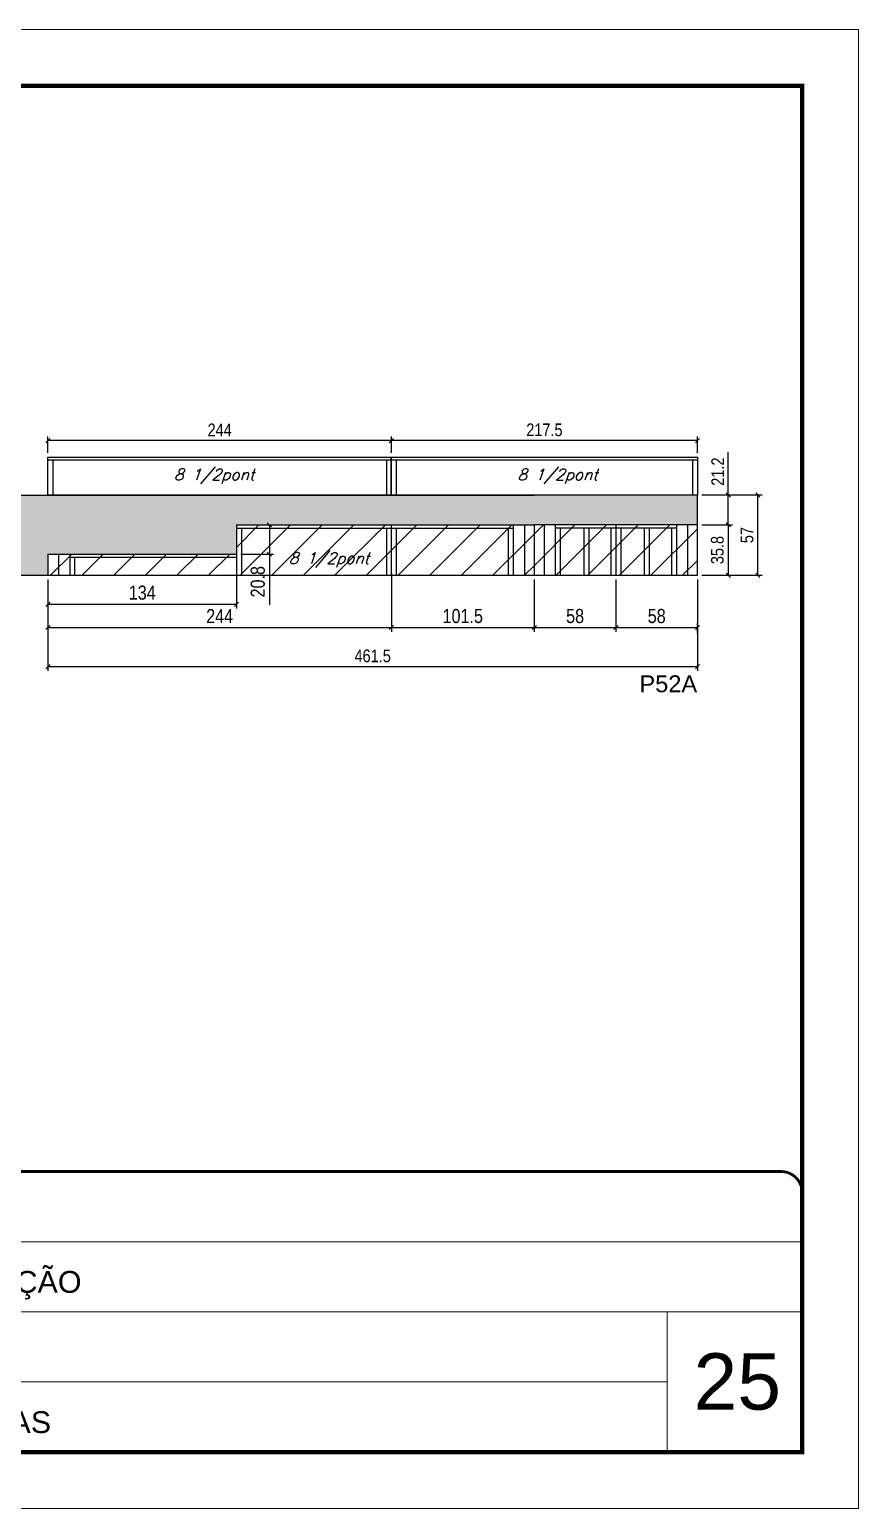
# Model space of a CAD drawing. Extents: x -20960 to -5926, y -2106 to 21915.
# Drawn here: x -11311 to -10722, y 13974 to 15024 of the extents above; entities that cross this region are included whole.
import ezdxf

# ---------------------------------------------------------------- set-up
doc = ezdxf.new("R2010")
doc.units = 0
doc.linetypes.add('CONTINUO', pattern=[0])
doc.linetypes.add('DASHED', pattern=[0.75, 0.5, -0.25])
for name, color, linetype in [('5', 5, 'Continuous'), ('COTA', 241, 'Continuous'), ('Painéis', 200, 'Continuous'), ('SARR_2.2x7', 40, 'Continuous'), ('SARR_3.5x7', 81, 'Continuous'), ('texto', 7, 'Continuous')]:
    doc.layers.add(name, color=color, linetype=linetype)
for name, color, linetype, lineweight in [('CARIMBO', 255, 'Continuous', 9), ('Folhas', 255, 'Continuous', 9), ('Hachura', 251, 'Continuous', 9), ('SARRAFO DE PRESSAO', 251, 'DASHED', 9)]:
    doc.layers.add(name, color=color, linetype=linetype, lineweight=lineweight)
doc.styles.add('ARIAL', font='arial.ttf')
doc.styles.add('COTA TECNICA', font='techl___.ttf', dxfattribs={"height": 10})
doc.styles.add('COTA TECNICA-50', font='techl___.ttf', dxfattribs={"height": 9})
doc.styles.add('Romans', font='romans.shx')
doc.styles.get("Standard").update_dxf_attribs({"font": 'arial.ttf'})
doc.dimstyles.new('COTA PAINEL-50', dxfattribs={"dimtxt": 9, "dimasz": 3, "dimexe": 3, "dimexo": 3, "dimgap": 3, "dimtad": 1, "dimdec": 1, "dimzin": 12, "dimdsep": 46, "dimtxsty": 'COTA TECNICA-50', "dimblk1": 'OBLIQUE', "dimblk2": 'OBLIQUE', "dimsah": 1, "dimcen": 0.9, "dimclrd": 4, "dimclre": 4, "dimclrt": 240, "dimadec": 1, "dimazin": 3, "dimtfac": 1, "dimtdec": 1, "dimtmove": 0, "dimatfit": 3, "dimfxl": 1, "dimtolj": 1, "dimtzin": 12, "dimarcsym": 0})
doc.dimstyles.new('PAINEL', dxfattribs={"dimtxt": 10, "dimasz": 3, "dimexe": 3, "dimexo": 3, "dimgap": 3, "dimtad": 1, "dimdec": 1, "dimzin": 12, "dimdsep": 46, "dimtxsty": 'COTA TECNICA', "dimblk1": 'OBLIQUE', "dimblk2": 'OBLIQUE', "dimsah": 1, "dimcen": 0.9, "dimclrd": 4, "dimclre": 4, "dimclrt": 240, "dimadec": 1, "dimazin": 3, "dimtfac": 1, "dimtdec": 1, "dimtmove": 0, "dimatfit": 3, "dimfxl": 1, "dimtolj": 1, "dimtzin": 12, "dimarcsym": 0})
pattern_1 = [(45, (-154057.68, -13739.281), (-11.2253202, 11.2253202), [])]

# ---------------------------------------------------------------- blocks, each defined once
blk = doc.blocks.new('9999999999')
at = {"color": 30, "linetype": 'CONTINUO'}
for p, q in [((98564.6, 34379.6), (99584, 34379.6)), ((98564.6, 34329.8), (99488, 34329.8)), ((99584, 34329.8), (99488, 34329.8)), ((99488, 34329.8), (99488, 34230.2)), ((98564.6, 34280), (99488, 34280))]:
    blk.add_line(p, q, dxfattribs=at)
at = {"color": 30, "linetype": 'CONTINUO', "const_width": 2}
blk.add_lwpolyline([(99584, 34230.2), (99584, 34414.4, 0.414214), (99569, 34429.4), (98229, 34429.4, 0.414214), (98214, 34414.4), (98214, 34245.2, 0.414214), (98229, 34230.2), (99584, 34230.2)], format="xyb", dxfattribs=at)
at = {"layer": 'Folhas'}
blk.add_lwpolyline([(98139, 34190.2), (99624, 34190.2), (99624, 35240.2), (98139, 35240.2)], close=True, dxfattribs=at)
at = {"layer": 'Folhas', "color": 30, "const_width": 3}
blk.add_lwpolyline([(98214, 34230.2), (99584, 34230.2), (99584, 35200.2), (98214, 35200.2)], close=True, dxfattribs=at)
at = {"color": 7, "linetype": 'Continuous', "ltscale": 5, "style": 'ARIAL'}
for s, p in [('HOSPITAL ASSUNÇÃO', (98837.7, 34343.3)), ('LATERAIS DE VIGAS', (98837.7, 34243.7))]:
    blk.add_text(s, height=15.483, dxfattribs=at).set_placement(p)
blk = doc.blocks.new('_Oblique')
at = {"color": 0, "linetype": 'ByBlock', "lineweight": -2}
blk.add_line((-0.5, -0.5), (0.5, 0.5), dxfattribs=at)
blk = doc.blocks.new('*D745')
at = {"layer": 'COTA', "color": 4, "linetype": 'ByBlock', "lineweight": -2, "transparency": 16777216}
for p, q in [((-10952.3, 14633.5), (-10952.3, 14596.4)), ((-10894.3, 14633.5), (-10894.3, 14596.4)), ((-10952.3, 14599.4), (-10894.3, 14599.4))]:
    blk.add_line(p, q, dxfattribs=at)
at = {"layer": 'Defpoints', "color": 0, "linetype": 'ByBlock', "transparency": 16777216}
for p in [(-10952.3, 14636.5), (-10894.3, 14636.5), (-10894.3, 14599.4)]:
    blk.add_point(p, dxfattribs=at)
at = {"layer": 'COTA', "color": 4, "linetype": 'ByBlock', "lineweight": -2, "transparency": 16777216, "xscale": 3, "yscale": 3, "zscale": 3, "rotation": 180}
blk.add_blockref('_Oblique', (-10952.3, 14599.4), dxfattribs=at)
at = {"layer": 'COTA', "color": 4, "linetype": 'ByBlock', "lineweight": -2, "transparency": 16777216, "xscale": 3, "yscale": 3, "zscale": 3}
blk.add_blockref('_Oblique', (-10894.3, 14599.4), dxfattribs=at)
at = {"layer": 'COTA', "color": 240, "linetype": 'ByBlock', "transparency": 16777216, "insert": (-10923.3, 14607.5), "char_height": 10, "attachment_point": 5, "style": 'COTA TECNICA'}
blk.add_mtext('\\A1;58', dxfattribs=at)
blk = doc.blocks.new('*D746')
at = {"layer": 'COTA', "color": 4, "linetype": 'ByBlock', "lineweight": -2, "transparency": 16777216}
for p, q in [((-10894.3, 14633.5), (-10894.3, 14596.4)), ((-10894.3, 14599.4), (-10836.3, 14599.4)), ((-10836.3, 14595.5), (-10836.3, 14602.4))]:
    blk.add_line(p, q, dxfattribs=at)
at = {"layer": 'Defpoints', "color": 0, "linetype": 'ByBlock', "transparency": 16777216}
for p in [(-10894.3, 14636.5), (-10836.3, 14599.4), (-10836.3, 14592.5)]:
    blk.add_point(p, dxfattribs=at)
at = {"layer": 'COTA', "color": 4, "linetype": 'ByBlock', "lineweight": -2, "transparency": 16777216, "xscale": 3, "yscale": 3, "zscale": 3, "rotation": 180}
blk.add_blockref('_Oblique', (-10894.3, 14599.4), dxfattribs=at)
at = {"layer": 'COTA', "color": 4, "linetype": 'ByBlock', "lineweight": -2, "transparency": 16777216, "xscale": 3, "yscale": 3, "zscale": 3}
blk.add_blockref('_Oblique', (-10836.3, 14599.4), dxfattribs=at)
at = {"layer": 'COTA', "color": 240, "linetype": 'ByBlock', "transparency": 16777216, "insert": (-10865.3, 14607.5), "char_height": 10, "attachment_point": 5, "style": 'COTA TECNICA'}
blk.add_mtext('\\A1;58', dxfattribs=at)
blk = doc.blocks.new('*D742')
at = {"layer": 'COTA', "color": 4, "lineweight": -2, "ltscale": 25, "transparency": 16777216}
for p, q in [((-11053.8, 14637.5), (-11053.8, 14596.4)), ((-11297.8, 14633.5), (-11297.8, 14596.4)), ((-11297.8, 14599.4), (-11053.8, 14599.4))]:
    blk.add_line(p, q, dxfattribs=at)
at = {"layer": 'Defpoints', "color": 0, "ltscale": 25, "transparency": 16777216}
for p in [(-11053.8, 14640.5), (-11297.8, 14636.5), (-11053.8, 14599.4)]:
    blk.add_point(p, dxfattribs=at)
at = {"layer": 'COTA', "color": 4, "lineweight": -2, "ltscale": 25, "transparency": 16777216, "xscale": 3, "yscale": 3, "zscale": 3, "rotation": 180}
blk.add_blockref('_Oblique', (-11297.8, 14599.4), dxfattribs=at)
at = {"layer": 'COTA', "color": 4, "lineweight": -2, "ltscale": 25, "transparency": 16777216, "xscale": 3, "yscale": 3, "zscale": 3}
blk.add_blockref('_Oblique', (-11053.8, 14599.4), dxfattribs=at)
at = {"layer": 'COTA', "color": 240, "ltscale": 25, "transparency": 16777216, "insert": (-11175.8, 14607.5), "char_height": 10, "attachment_point": 5, "style": 'COTA TECNICA'}
blk.add_mtext('\\A1;244', dxfattribs=at)
blk = doc.blocks.new('*D743')
at = {"layer": 'COTA', "color": 4, "lineweight": -2, "ltscale": 25, "transparency": 16777216}
for p, q in [((-11163.8, 14648.5), (-11163.8, 14612.9)), ((-11297.8, 14633.5), (-11297.8, 14612.9)), ((-11297.8, 14615.9), (-11163.8, 14615.9))]:
    blk.add_line(p, q, dxfattribs=at)
at = {"layer": 'Defpoints', "color": 0, "ltscale": 25, "transparency": 16777216}
for p in [(-11163.8, 14651.5), (-11297.8, 14636.5), (-11163.8, 14615.9)]:
    blk.add_point(p, dxfattribs=at)
at = {"layer": 'COTA', "color": 4, "lineweight": -2, "ltscale": 25, "transparency": 16777216, "xscale": 3, "yscale": 3, "zscale": 3, "rotation": 180}
blk.add_blockref('_Oblique', (-11297.8, 14615.9), dxfattribs=at)
at = {"layer": 'COTA', "color": 4, "lineweight": -2, "ltscale": 25, "transparency": 16777216, "xscale": 3, "yscale": 3, "zscale": 3}
blk.add_blockref('_Oblique', (-11163.8, 14615.9), dxfattribs=at)
at = {"layer": 'COTA', "color": 240, "ltscale": 25, "transparency": 16777216, "insert": (-11230.8, 14624.1), "char_height": 10, "attachment_point": 5, "style": 'COTA TECNICA'}
blk.add_mtext('\\A1;134', dxfattribs=at)
blk = doc.blocks.new('*D764')
at = {"layer": 'COTA', "color": 4, "lineweight": -2, "ltscale": 25, "transparency": 16777216}
for p, q in [((-11160.8, 14672.3), (-11137.5, 14672.3)), ((-11140.5, 14672.3), (-11140.5, 14651.5)), ((-11160.8, 14651.5), (-11137.5, 14651.5)), ((-11140.5, 14651.5), (-11140.5, 14615.4))]:
    blk.add_line(p, q, dxfattribs=at)
at = {"layer": 'Defpoints', "color": 0, "ltscale": 25, "transparency": 16777216}
for p in [(-11163.8, 14672.3), (-11163.8, 14651.5), (-11140.5, 14651.5)]:
    blk.add_point(p, dxfattribs=at)
at = {"layer": 'COTA', "color": 4, "lineweight": -2, "ltscale": 25, "transparency": 16777216, "xscale": 3, "yscale": 3, "zscale": 3}
for p, rotation in [((-11140.5, 14672.3), 90), ((-11140.5, 14651.5), 270)]:
    blk.add_blockref('_Oblique', p, dxfattribs=dict(at, rotation=rotation))
at = {"layer": 'COTA', "color": 240, "ltscale": 25, "transparency": 16777216, "insert": (-11148.7, 14631.9), "char_height": 10, "attachment_point": 5, "rotation": 90, "style": 'COTA TECNICA'}
blk.add_mtext('\\A1;20.8', dxfattribs=at)
blk = doc.blocks.new('*D744')
at = {"layer": 'COTA', "color": 4, "lineweight": -2, "ltscale": 25, "transparency": 16777216}
for p, q in [((-11053.8, 14637.5), (-11053.8, 14596.4)), ((-10952.3, 14633.5), (-10952.3, 14596.4)), ((-11053.8, 14599.4), (-10952.3, 14599.4))]:
    blk.add_line(p, q, dxfattribs=at)
at = {"layer": 'Defpoints', "color": 0, "ltscale": 25, "transparency": 16777216}
for p in [(-11053.8, 14640.5), (-10952.3, 14636.5), (-10952.3, 14599.4)]:
    blk.add_point(p, dxfattribs=at)
at = {"layer": 'COTA', "color": 4, "lineweight": -2, "ltscale": 25, "transparency": 16777216, "xscale": 3, "yscale": 3, "zscale": 3, "rotation": 180}
blk.add_blockref('_Oblique', (-11053.8, 14599.4), dxfattribs=at)
at = {"layer": 'COTA', "color": 4, "lineweight": -2, "ltscale": 25, "transparency": 16777216, "xscale": 3, "yscale": 3, "zscale": 3}
blk.add_blockref('_Oblique', (-10952.3, 14599.4), dxfattribs=at)
at = {"layer": 'COTA', "color": 240, "ltscale": 25, "transparency": 16777216, "insert": (-11003.1, 14607.5), "char_height": 10, "attachment_point": 5, "style": 'COTA TECNICA'}
blk.add_mtext('\\A1;101.5', dxfattribs=at)
blk = doc.blocks.new('*D770')
at = {"layer": 'COTA', "color": 4, "lineweight": -2, "transparency": 16777216}
for p, q in [((-11297.8, 14633.5), (-11297.8, 14568.6)), ((-10836.3, 14633.5), (-10836.3, 14568.6)), ((-11297.8, 14571.6), (-10836.3, 14571.6))]:
    blk.add_line(p, q, dxfattribs=at)
at = {"layer": 'Defpoints', "color": 0, "transparency": 16777216}
for p in [(-11297.8, 14636.5), (-10836.3, 14636.5), (-10836.3, 14571.6)]:
    blk.add_point(p, dxfattribs=at)
at = {"layer": 'COTA', "color": 4, "lineweight": -2, "transparency": 16777216, "xscale": 3, "yscale": 3, "zscale": 3, "rotation": 180}
blk.add_blockref('_Oblique', (-11297.8, 14571.6), dxfattribs=at)
at = {"layer": 'COTA', "color": 4, "lineweight": -2, "transparency": 16777216, "xscale": 3, "yscale": 3, "zscale": 3}
blk.add_blockref('_Oblique', (-10836.3, 14571.6), dxfattribs=at)
at = {"layer": 'COTA', "color": 240, "transparency": 16777216, "insert": (-11067.1, 14579.2), "char_height": 9, "attachment_point": 5, "style": 'COTA TECNICA-50'}
blk.add_mtext('\\A1;461.5', dxfattribs=at)
blk = doc.blocks.new('*D761')
at = {"layer": 'COTA', "color": 4, "lineweight": -2, "transparency": 16777216}
for p, q in [((-10833.3, 14672.3), (-10811.5, 14672.3)), ((-10814.5, 14672.3), (-10814.5, 14636.5)), ((-10833.3, 14636.5), (-10811.5, 14636.5))]:
    blk.add_line(p, q, dxfattribs=at)
at = {"layer": 'Defpoints', "color": 0, "transparency": 16777216}
for p in [(-10836.3, 14672.3), (-10836.3, 14636.5), (-10814.5, 14636.5)]:
    blk.add_point(p, dxfattribs=at)
at = {"layer": 'COTA', "color": 4, "lineweight": -2, "transparency": 16777216, "xscale": 3, "yscale": 3, "zscale": 3}
for p, rotation in [((-10814.5, 14672.3), 90), ((-10814.5, 14636.5), 270)]:
    blk.add_blockref('_Oblique', p, dxfattribs=dict(at, rotation=rotation))
at = {"layer": 'COTA', "color": 240, "transparency": 16777216, "insert": (-10822.2, 14654.4), "char_height": 9, "attachment_point": 5, "rotation": 90, "style": 'COTA TECNICA-50'}
blk.add_mtext('\\A1;35.8', dxfattribs=at)
blk = doc.blocks.new('*D762')
at = {"layer": 'COTA', "color": 4, "lineweight": -2, "transparency": 16777216}
for p, q in [((-10814.5, 14693.5), (-10814.5, 14723.8)), ((-10833.3, 14693.5), (-10811.5, 14693.5)), ((-10814.5, 14672.3), (-10814.5, 14693.5)), ((-10833.3, 14672.3), (-10811.5, 14672.3))]:
    blk.add_line(p, q, dxfattribs=at)
at = {"layer": 'Defpoints', "color": 0, "transparency": 16777216}
for p in [(-10836.3, 14693.5), (-10814.5, 14693.5), (-10836.3, 14672.3)]:
    blk.add_point(p, dxfattribs=at)
at = {"layer": 'COTA', "color": 4, "lineweight": -2, "transparency": 16777216, "xscale": 3, "yscale": 3, "zscale": 3}
for p, rotation in [((-10814.5, 14693.5), 90), ((-10814.5, 14672.3), 270)]:
    blk.add_blockref('_Oblique', p, dxfattribs=dict(at, rotation=rotation))
at = {"layer": 'COTA', "color": 240, "transparency": 16777216, "insert": (-10822, 14710.1), "char_height": 9, "attachment_point": 5, "rotation": 90, "style": 'COTA TECNICA-50'}
blk.add_mtext('\\A1;21.2', dxfattribs=at)
blk = doc.blocks.new('*D763')
at = {"layer": 'COTA', "color": 4, "lineweight": -2, "transparency": 16777216}
for p, q in [((-10833.3, 14693.5), (-10790.5, 14693.5)), ((-10793.5, 14636.5), (-10793.5, 14693.5)), ((-10833.3, 14636.5), (-10790.5, 14636.5))]:
    blk.add_line(p, q, dxfattribs=at)
at = {"layer": 'Defpoints', "color": 0, "transparency": 16777216}
for p in [(-10836.3, 14693.5), (-10793.5, 14693.5), (-10836.3, 14636.5)]:
    blk.add_point(p, dxfattribs=at)
at = {"layer": 'COTA', "color": 4, "lineweight": -2, "transparency": 16777216, "xscale": 3, "yscale": 3, "zscale": 3}
for p, rotation in [((-10793.5, 14693.5), 90), ((-10793.5, 14636.5), 270)]:
    blk.add_blockref('_Oblique', p, dxfattribs=dict(at, rotation=rotation))
at = {"layer": 'COTA', "color": 240, "transparency": 16777216, "insert": (-10801.1, 14665), "char_height": 9, "attachment_point": 5, "rotation": 90, "style": 'COTA TECNICA-50'}
blk.add_mtext('\\A1;57', dxfattribs=at)
blk = doc.blocks.new('*D756')
at = {"layer": 'COTA', "color": 4, "lineweight": -2, "transparency": 16777216}
for p, q in [((-11053.8, 14723.5), (-11053.8, 14735.1)), ((-10836.3, 14732.1), (-11053.8, 14732.1)), ((-10836.3, 14723.5), (-10836.3, 14735.1))]:
    blk.add_line(p, q, dxfattribs=at)
at = {"layer": 'Defpoints', "color": 0, "transparency": 16777216}
for p in [(-11053.8, 14732.1), (-11053.8, 14720.5), (-10836.3, 14720.5)]:
    blk.add_point(p, dxfattribs=at)
at = {"layer": 'COTA', "color": 4, "lineweight": -2, "transparency": 16777216, "xscale": 3, "yscale": 3, "zscale": 3, "rotation": 180}
blk.add_blockref('_Oblique', (-11053.8, 14732.1), dxfattribs=at)
at = {"layer": 'COTA', "color": 4, "lineweight": -2, "transparency": 16777216, "xscale": 3, "yscale": 3, "zscale": 3}
blk.add_blockref('_Oblique', (-10836.3, 14732.1), dxfattribs=at)
at = {"layer": 'COTA', "color": 240, "transparency": 16777216, "insert": (-10945.1, 14739.7), "char_height": 9, "attachment_point": 5, "style": 'COTA TECNICA-50'}
blk.add_mtext('\\A1;217.5', dxfattribs=at)
blk = doc.blocks.new('*D757')
at = {"layer": 'COTA', "color": 4, "lineweight": -2, "transparency": 16777216}
for p, q in [((-11297.8, 14723.5), (-11297.8, 14735.1)), ((-11053.8, 14732.1), (-11297.8, 14732.1)), ((-11053.8, 14723.5), (-11053.8, 14735.1))]:
    blk.add_line(p, q, dxfattribs=at)
at = {"layer": 'Defpoints', "color": 0, "transparency": 16777216}
for p in [(-11297.8, 14732.1), (-11297.8, 14720.5), (-11053.8, 14720.5)]:
    blk.add_point(p, dxfattribs=at)
at = {"layer": 'COTA', "color": 4, "lineweight": -2, "transparency": 16777216, "xscale": 3, "yscale": 3, "zscale": 3, "rotation": 180}
blk.add_blockref('_Oblique', (-11297.8, 14732.1), dxfattribs=at)
at = {"layer": 'COTA', "color": 4, "lineweight": -2, "transparency": 16777216, "xscale": 3, "yscale": 3, "zscale": 3}
blk.add_blockref('_Oblique', (-11053.8, 14732.1), dxfattribs=at)
at = {"layer": 'COTA', "color": 240, "transparency": 16777216, "insert": (-11175.8, 14739.7), "char_height": 9, "attachment_point": 5, "style": 'COTA TECNICA-50'}
blk.add_mtext('\\A1;244', dxfattribs=at)

msp = doc.modelspace()

# ---------------------------------------------------------------- hatches: boundary and pattern name
at = {"layer": 'COTA', "linetype": 'ByBlock'}
h = msp.add_hatch(dxfattribs=at)
h.set_pattern_fill('AR-CONC', color=256, scale=0.03)
h.set_pattern_definition([(50, (-154057.6803, -13739.2813), (5.46554007, -0.47817257), [0.5715, -6.2865]), (355, (-154057.6803, -13739.2813), (-1.05730264, 5.73170536), [0.4572, -5.02921753]), (100.4514447, (-154057.225, -13739.321), (4.40823741, 5.25353256), [0.48570026, -5.34270734]), (46.1842, (-154057.68, -13737.757), (8.13237123, -1.26126984), [0.85725, -9.42975]), (96.6355576, (-154057.003, -13737.8624), (7.122124, 7.42278374), [0.7285507, -8.01406824]), (351.184151, (-154057.68, -13737.757), (7.122124, 7.42278374), [0.685799, -7.54379196]), (21, (-154056.9183, -13738.1383), (4.54843174, -3.06795595), [0.5715, -6.2865]), (326, (-154056.9183, -13738.1383), (1.85406085, 5.52563898), [0.4572, -5.0292]), (71.451445, (-154056.5393, -13738.394), (6.40249258, 2.45768307), [0.48570026, -5.34269813]), (37.5, (-154057.6803, -13739.2813), (0.092658098, 2.536651166), [0, -4.96824, 0, -5.1054, 0, -5.04825]), (7.5, (-154057.6803, -13739.2813), (2.004589875, 3.005417245), [0, -2.91084, 0, -4.85394, 0, -1.92405]), (327.5, (-154059.3796, -13739.2813), (4.067717855, -0.17186232), [0, -1.905, 0, -5.9436, 0, -7.8867]), (317.5, (-154060.1416, -13739.2813), (4.44387544, 0.76279473), [0, -2.4765, 0, -3.94716, 0, -5.6007])])
h.paths.add_polyline_path([(-11297.85, 14651.45), (-11163.85, 14651.45), (-11163.85, 14672.25), (-10952.35, 14672.25), (-10836.35, 14672.25), (-10836.35, 14693.45), (-10952.35, 14693.45), (-11908.42, 14693.45), (-12042.42, 14693.45), (-12042.42, 14651.45), (-11908.42, 14651.45), (-11908.42, 14672.25), (-11554.42, 14672.25), (-11554.42, 14672.25), (-11466.42, 14672.25), (-11466.42, 14651.45), (-11332.42, 14651.45), (-11332.42, 14636.45), (-11297.85, 14636.45)])
at = {"layer": 'Hachura', "ltscale": 25}
h = msp.add_hatch(dxfattribs=at)
h.set_pattern_fill('ANSI31', color=256, scale=5)
h.set_pattern_definition(pattern_1)
h.paths.add_polyline_path([(-11297.85, 14636.45), (-11053.85, 14636.45), (-11053.85, 14672.25), (-11163.85, 14672.25), (-11163.85, 14651.45), (-11297.85, 14651.45)])
h = msp.add_hatch(dxfattribs=at)
h.set_pattern_fill('ANSI31', color=256, scale=5)
h.set_pattern_definition(pattern_1)
h.paths.add_polyline_path([(-11053.85, 14636.45), (-10952.35, 14636.45), (-10952.35, 14672.25), (-11053.85, 14672.25)])
h = msp.add_hatch(dxfattribs=at)
h.set_pattern_fill('ANSI31', color=256, scale=5)
h.set_pattern_definition(pattern_1)
h.paths.add_polyline_path([(-10952.35, 14636.45), (-10894.35, 14636.45), (-10894.35, 14672.25), (-10952.35, 14672.25)])
h = msp.add_hatch(dxfattribs=at)
h.set_pattern_fill('ANSI31', color=256, scale=5)
h.set_pattern_definition(pattern_1)
h.paths.add_polyline_path([(-10894.35, 14636.45), (-10836.35, 14636.45), (-10836.35, 14672.25), (-10894.35, 14672.25)])

# ---------------------------------------------------------------- linework, layer by layer
at = {"layer": 'COTA', "linetype": 'ByBlock'}
for p, q in [((-11908.42, 14693.45), (-10952.35, 14693.45)), ((-10836.35, 14693.45), (-10952.35, 14693.45)), ((-10836.35, 14672.25), (-10836.35, 14693.45)), ((-11332.42, 14636.45), (-11297.85, 14636.45))]:
    msp.add_line(p, q, dxfattribs=at)
at = {"layer": 'Painéis', "ltscale": 25}
for p, q in [((-11163.85, 14672.25), (-10952.35, 14672.25)), ((-11163.85, 14672.25), (-11163.85, 14651.45)), ((-11053.85, 14672.25), (-11053.85, 14636.45)), ((-10952.35, 14672.25), (-10952.35, 14636.45)), ((-11297.85, 14651.45), (-11297.85, 14636.45))]:
    msp.add_line(p, q, dxfattribs=at)
at = {"layer": 'Painéis', "linetype": 'ByBlock'}
for p, q in [((-10952.35, 14672.25), (-10952.35, 14636.45)), ((-10836.35, 14672.25), (-10952.35, 14672.25)), ((-10894.35, 14672.25), (-10894.35, 14636.45)), ((-10836.35, 14636.45), (-10836.35, 14672.25)), ((-10952.35, 14636.45), (-10836.35, 14636.45))]:
    msp.add_line(p, q, dxfattribs=at)
at = {"layer": 'Painéis'}
for p, q in [((-11297.85, 14651.45), (-11163.85, 14651.45)), ((-11297.85, 14636.45), (-10952.35, 14636.45))]:
    msp.add_line(p, q, dxfattribs=at)
for points in [[(-11297.85, 14720.45), (-11053.85, 14720.45), (-11053.85, 14693.45), (-11297.85, 14693.45)], [(-11053.85, 14720.45), (-10836.35, 14720.45), (-10836.35, 14693.45), (-11053.85, 14693.45)]]:
    msp.add_lwpolyline(points, close=True, dxfattribs=at)
at = {"layer": 'SARR_2.2x7', "linetype": 'Continuous'}
for p, q in [((-11053.85, 14718.25), (-11297.85, 14718.25)), ((-10836.35, 14718.25), (-11053.85, 14718.25)), ((-11163.85, 14670.05), (-11053.85, 14670.05)), ((-11053.85, 14670.05), (-10967.35, 14670.05)), ((-10959.35, 14672.25), (-10959.35, 14636.45)), ((-10945.35, 14672.25), (-10945.35, 14636.45)), ((-10894.35, 14670.05), (-10937.35, 14670.05)), ((-10851.35, 14670.05), (-10894.35, 14670.05)), ((-10843.35, 14672.25), (-10843.35, 14636.45)), ((-11290.35, 14651.45), (-11290.35, 14636.45)), ((-11282.35, 14649.25), (-11163.85, 14649.25))]:
    msp.add_line(p, q, dxfattribs=at)
at = {"layer": 'SARR_3.5x7'}
for p, q in [((-11294.35, 14718.25), (-11294.35, 14693.45)), ((-11057.35, 14718.25), (-11057.35, 14693.45)), ((-11050.35, 14718.25), (-11050.35, 14693.45)), ((-10839.85, 14718.25), (-10839.85, 14693.45)), ((-11163.85, 14670.05), (-11163.85, 14636.45)), ((-11160.35, 14670.05), (-11160.35, 14636.45)), ((-11057.35, 14670.05), (-11057.35, 14636.45)), ((-11053.85, 14670.05), (-11053.85, 14636.45)), ((-11050.35, 14670.05), (-11050.35, 14636.45)), ((-10970.85, 14670.06), (-10970.85, 14636.45)), ((-10967.35, 14672.25), (-10967.35, 14636.45)), ((-10937.35, 14672.25), (-10937.35, 14636.45)), ((-10933.85, 14670.05), (-10933.85, 14636.45)), ((-10917.12, 14670.05), (-10917.12, 14636.45)), ((-10913.62, 14670.05), (-10913.62, 14636.45)), ((-10897.85, 14670.05), (-10897.85, 14636.45)), ((-10890.85, 14670.05), (-10890.85, 14636.45)), ((-10874.12, 14670.05), (-10874.12, 14636.45)), ((-10870.62, 14670.05), (-10870.62, 14636.45)), ((-10854.85, 14670.05), (-10854.85, 14636.45)), ((-10851.35, 14672.25), (-10851.35, 14636.45)), ((-11282.35, 14651.45), (-11282.35, 14636.45)), ((-11278.85, 14649.25), (-11278.85, 14636.45)), ((-11282.35, 14636.45), (-11278.85, 14636.45)), ((-11163.85, 14636.46), (-11160.35, 14636.46)), ((-11057.35, 14636.46), (-11053.85, 14636.46)), ((-11053.85, 14636.46), (-11050.35, 14636.46)), ((-10970.85, 14636.45), (-10967.35, 14636.45)), ((-10937.35, 14636.45), (-10933.85, 14636.45)), ((-10917.12, 14636.45), (-10913.62, 14636.45)), ((-10897.85, 14636.45), (-10890.85, 14636.45)), ((-10874.12, 14636.45), (-10870.62, 14636.45)), ((-10854.85, 14636.45), (-10851.35, 14636.45))]:
    msp.add_line(p, q, dxfattribs=at)

# ---------------------------------------------------------------- block references
at = {"layer": 'SARRAFO DE PRESSAO', "color": 6, "linetype": 'ByBlock'}
msp.add_blockref('9999999999', (-110345.98, -20216.26), dxfattribs=at)

# ---------------------------------------------------------------- texts
at = {"layer": '5', "linetype": 'Continuous'}
msp.add_text('P52A', height=12, rotation=0.00004, dxfattribs=at).set_placement((-10877.57, 14553.44))
at = {"layer": 'CARIMBO', "style": 'ARIAL'}
msp.add_text('25', height=40, dxfattribs=at).set_placement((-10839.14, 14044.08))
at = {"layer": 'texto', "color": 2, "char_height": 8, "attachment_point": 5, "style": 'Romans'}
for insert in [(-11179.75, 14706.69), (-10935.75, 14706.69), (-11098.16, 14647.33)]:
    msp.add_mtext('{\\Q19;\\C256;8 1/2pont}', dxfattribs=dict(at, insert=insert))

# ---------------------------------------------------------------- dimensions: what is measured, and where the dimension line sits
at = {"layer": 'COTA', "color": 1}
for base, p1, p2, picture, middle in [((-11297.85, 14732.1), (-11053.85, 14720.45), (-11297.85, 14720.45), '*D757', (-11175.85, 14739.67)), ((-11053.85, 14732.1), (-10836.35, 14720.45), (-11053.85, 14720.45), '*D756', (-10945.1, 14739.7))]:
    dim = msp.add_linear_dim(base=base, p1=p1, p2=p2, dimstyle='COTA PAINEL-50', dxfattribs=at)
    dim.commit()
    dim.dimension.update_dxf_attribs({"geometry": picture, "text_midpoint": middle})
for base, p1, p2, picture, middle in [((-10814.49, 14693.45), (-10836.35, 14672.25), (-10836.35, 14693.45), '*D762', (-10822.05, 14710.13)), ((-10793.47, 14693.45), (-10836.35, 14636.45), (-10836.35, 14693.45), '*D763', (-10801.07, 14664.95)), ((-10814.49, 14636.45), (-10836.35, 14672.25), (-10836.35, 14636.45), '*D761', (-10822.21, 14654.35))]:
    dim = msp.add_linear_dim(base=base, p1=p1, p2=p2, angle=90, dimstyle='COTA PAINEL-50', dxfattribs=at)
    dim.commit()
    dim.dimension.update_dxf_attribs({"geometry": picture, "text_midpoint": middle})
at = {"layer": 'COTA', "ltscale": 25}
dim = msp.add_linear_dim(base=(-11140.54, 14651.45), p1=(-11163.85, 14672.25), p2=(-11163.85, 14651.45), angle=90, dimstyle='PAINEL', dxfattribs=at)
dim.commit()
dim.dimension.update_dxf_attribs({"geometry": '*D764', "text_midpoint": (-11148.67, 14631.93)})
for base, p1, p2, picture, middle in [((-11163.85, 14615.89), (-11297.85, 14636.45), (-11163.85, 14651.45), '*D743', (-11230.85, 14624.11)), ((-10952.35, 14599.4), (-11053.85, 14640.46), (-10952.35, 14636.45), '*D744', (-11003.1, 14607.5))]:
    dim = msp.add_linear_dim(base=base, p1=p1, p2=p2, dimstyle='PAINEL', dxfattribs=at)
    dim.commit()
    dim.dimension.update_dxf_attribs({"geometry": picture, "text_midpoint": middle})
dim = msp.add_linear_dim(base=(-11053.85, 14599.4), p1=(-11297.85, 14636.45), p2=(-11053.85, 14640.46), dimstyle='PAINEL', override={"dimtmove": 1}, dxfattribs=at)
dim.commit()
dim.dimension.update_dxf_attribs({"geometry": '*D742', "text_midpoint": (-11175.85, 14607.47)})
at = {"layer": 'COTA'}
dim = msp.add_linear_dim(base=(-10836.35, 14571.6), p1=(-11297.85, 14636.45), p2=(-10836.35, 14636.45), dimstyle='COTA PAINEL-50', dxfattribs=at)
dim.commit()
dim.dimension.update_dxf_attribs({"geometry": '*D770', "text_midpoint": (-11067.1, 14579.19)})
at = {"layer": 'COTA', "linetype": 'ByBlock'}
for base, p1, p2, picture, middle in [((-10894.35, 14599.4), (-10952.35, 14636.45), (-10894.35, 14636.45), '*D745', (-10923.35, 14607.53)), ((-10836.35, 14599.4), (-10894.35, 14636.45), (-10836.35, 14592.45), '*D746', (-10865.35, 14607.53))]:
    dim = msp.add_linear_dim(base=base, p1=p1, p2=p2, dimstyle='PAINEL', dxfattribs=at)
    dim.commit()
    dim.dimension.update_dxf_attribs({"geometry": picture, "text_midpoint": middle})

doc.saveas('drawing.dxf')
